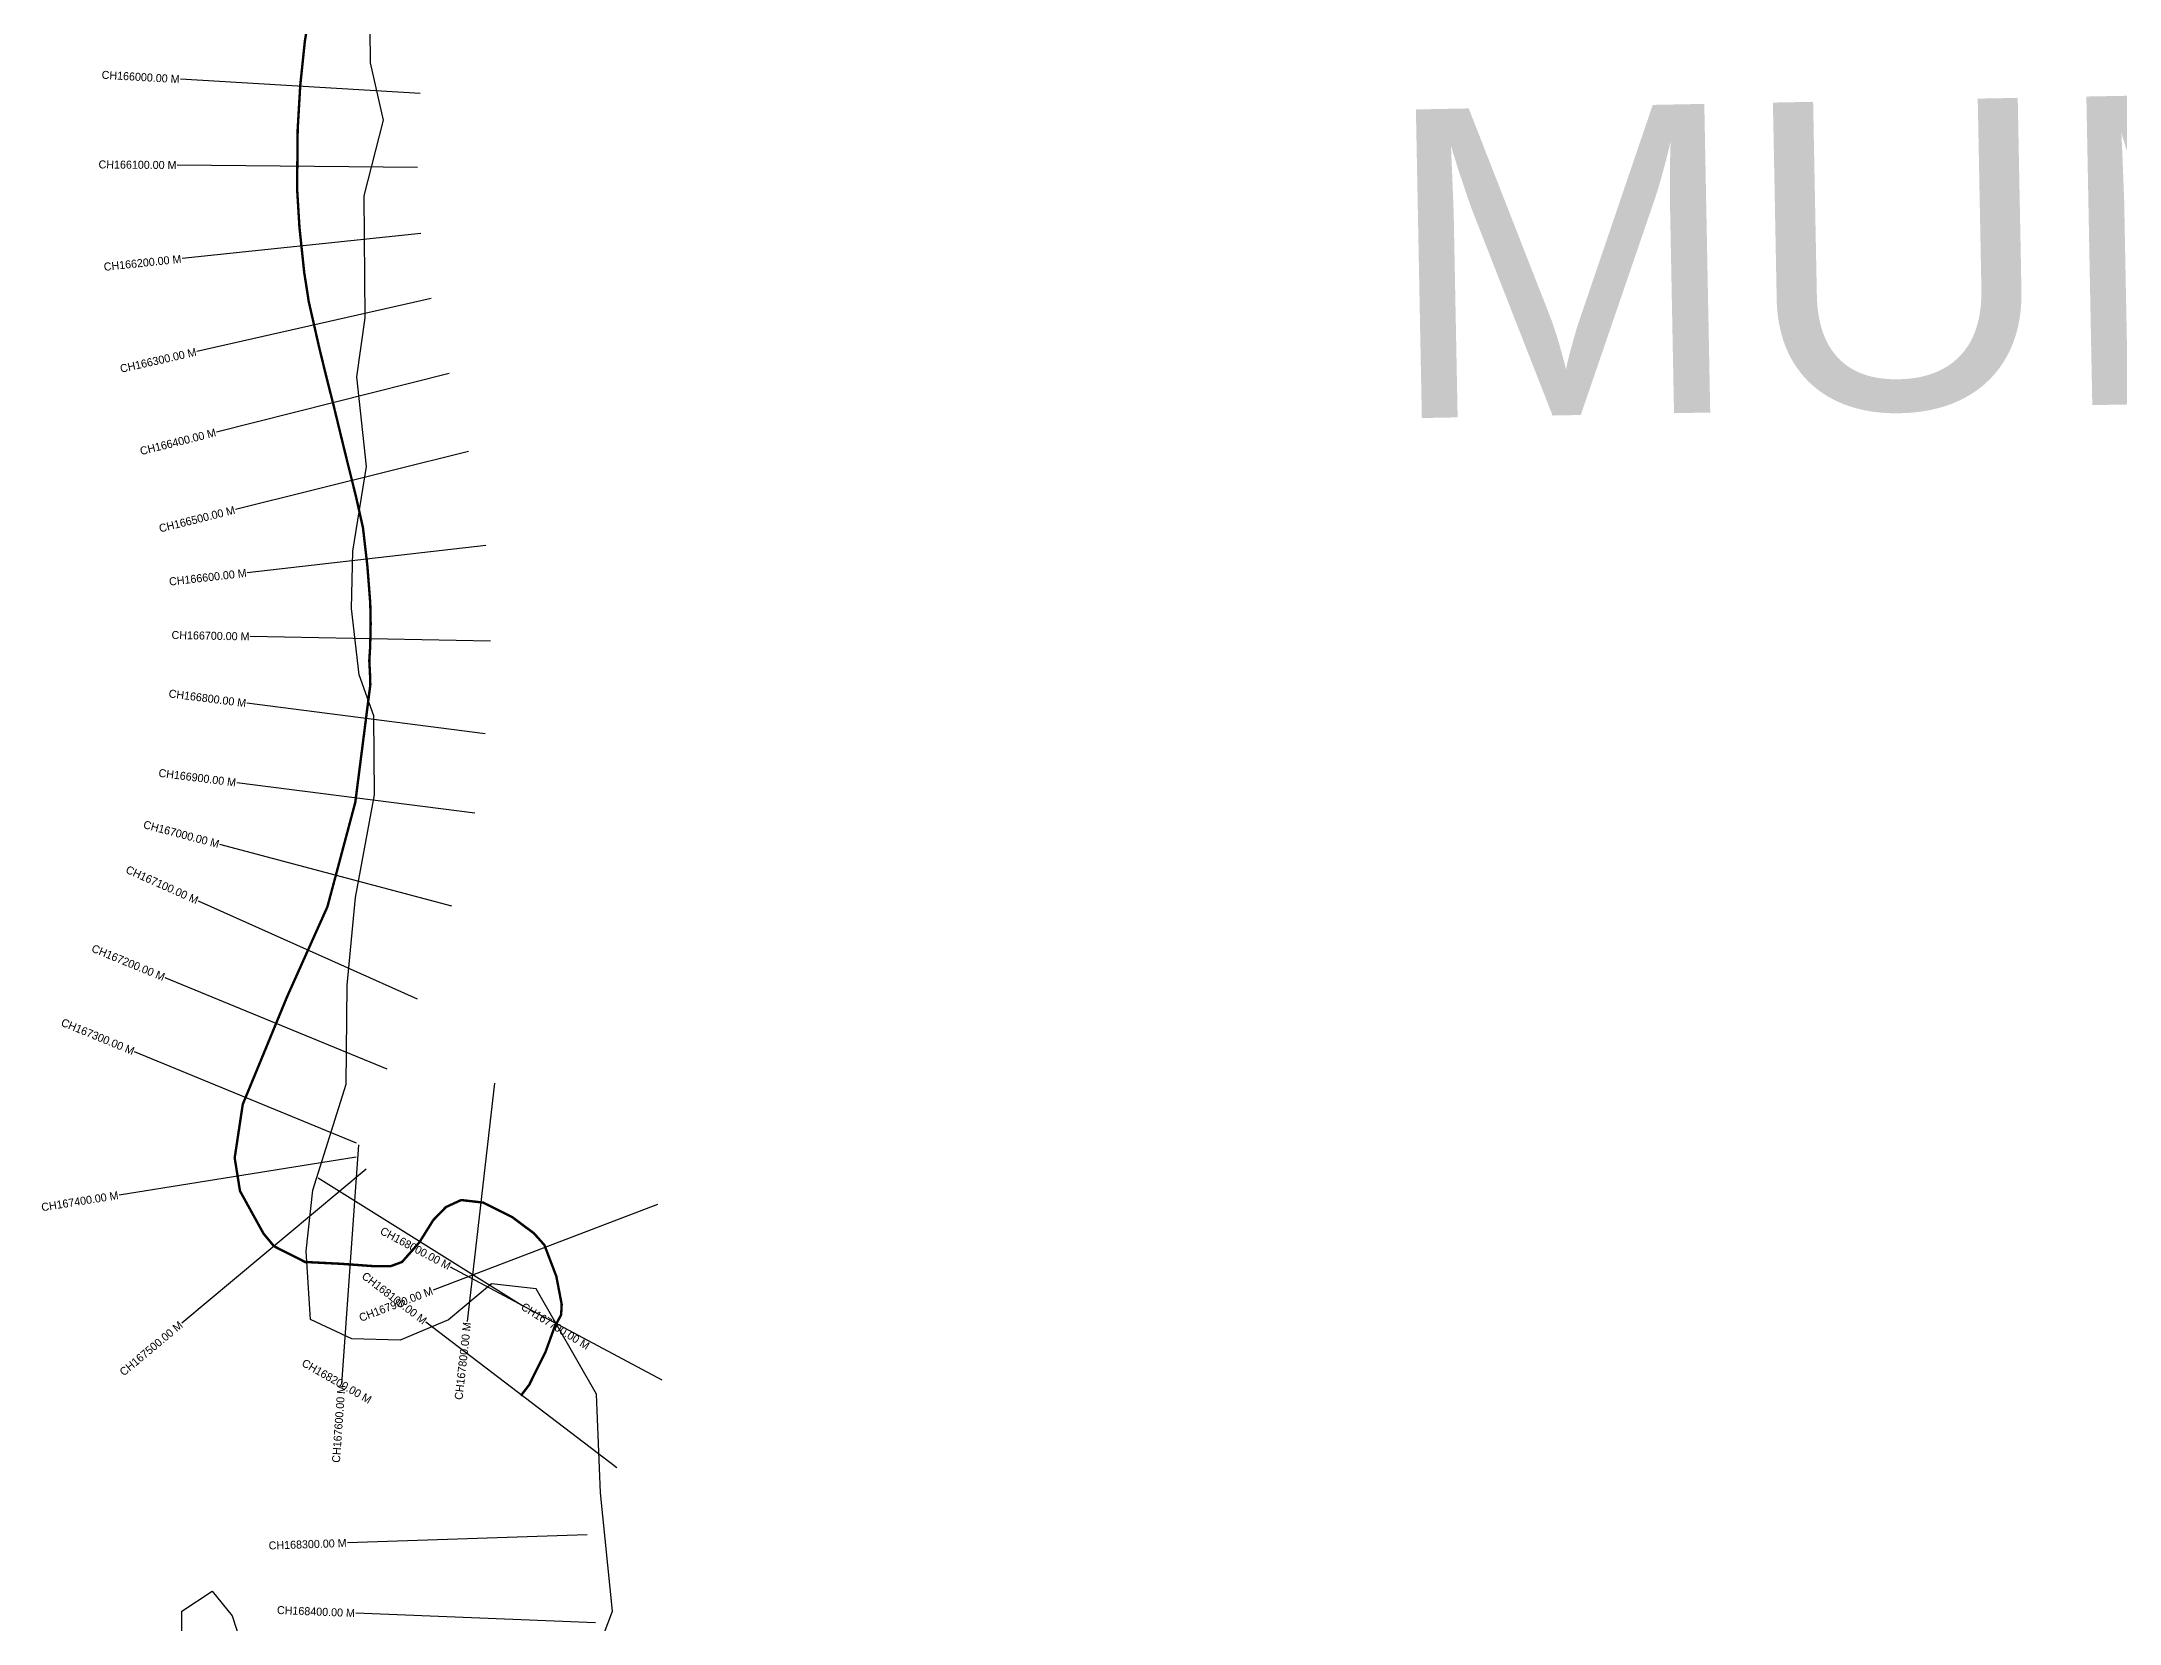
# Model space of a CAD drawing. Header units: metres. Extents: x 267218 to 277461, y 2088854 to 2108025.
# Drawn here: x 269155 to 271751, y 2100373 to 2102350 of the extents above; entities that cross this region are included whole.
import ezdxf
from ezdxf.enums import TextEntityAlignment as Align

# ---------------------------------------------------------------- set-up
doc = ezdxf.new("R2010")
doc.units = ezdxf.units.M
for name, color, linetype in [('ARTIFICIALLY PROTECTED', 4, 'Continuous'), ('CS', 134, 'Continuous'), ('CSMark', 6, 'Continuous'), ('VILLAGE BOUNDRY', 3, 'Continuous'), ('VILLAGE NAME', 250, 'Continuous')]:
    doc.layers.add(name, color=color, linetype=linetype)

msp = doc.modelspace()

# ---------------------------------------------------------------- linework, layer by layer
at = {"layer": 'ARTIFICIALLY PROTECTED', "flags": 128}
msp.add_lwpolyline([(269494.7, 2102414.9, 3, 3, 0), (269483.8, 2102351, 3, 3, 0), (269478, 2102295.4, 3, 3, 0), (269474.8, 2102240.5, 3, 3, 0), (269474.1, 2102166.4, 3, 3, 0), (269477, 2102118.7, 3, 3, 0), (269483, 2102061.5, 3, 3, 0), (269484.7, 2102051, 3, 3, 0), (269486.2, 2102041.3, 3, 3, 0), (269488.6, 2102025.6, 3, 3, 0), (269501.7, 2101968, 3, 3, 0), (269509.7, 2101935.2, 3, 3, 0), (269520.2, 2101893.6, 3, 3, 0), (269534.1, 2101836.3, 3, 3, 0), (269547.4, 2101782.9, 3, 3, 0), (269556.4, 2101742.8, 3, 3, 0), (269561.9, 2101695.1, 3, 3, 0), (269565.5, 2101648.6, 3, 3, 0), (269565.9, 2101630, 3, 3, 0), (269566, 2101622.4, 3, 3, 0), (269565.4, 2101593.9, 3, 3, 0), (269564.3, 2101577, 3, 3, 0), (269565.3, 2101557.5, 3, 3, 0), (269565.6, 2101546.7, 3, 3, 0), (269546.8, 2101399.6, 3, 3, 0), (269512, 2101269.2, 3, 3, 0), (269461.8, 2101157.2, 3, 3, 0), (269406.2, 2101022.3, 3, 3, 0), (269396.1, 2100955.3, 3, 3, 0), (269402.7, 2100914, 3, 3, 0), (269432.1, 2100860.7, 3, 3, 0), (269445.2, 2100844.9, 3, 3, 0), (269484.1, 2100825.2, 3, 3, 0), (269529.5, 2100822.9, 3, 3, 0), (269553, 2100821.2, 3, 3, 0), (269570.7, 2100819.9, 3, 3, 0), (269591.4, 2100820.1, 3, 3, 0), (269605.2, 2100825.2, 3, 3, 0), (269626.8, 2100849.6, 3, 3, 0), (269644.3, 2100877.6, 3, 3, 0), (269660, 2100893.8, 3, 3, 0), (269679.1, 2100902.6, 3, 3, 0), (269706.8, 2100899.4, 3, 3, 0), (269743, 2100881.2, 3, 3, 0), (269770.1, 2100861, 3, 3, 0), (269783.1, 2100846.4, 3, 3, 0), (269798, 2100807.3, 3, 3, 0), (269804.7, 2100772.3, 3, 3, 0), (269804, 2100759.1, 3, 3, 0), (269795.7, 2100743.7, 3, 3, 0), (269784.5, 2100712.8, 3, 3, 0), (269764.1, 2100671.7, 3, 3, 0), (269753.7, 2100658.1, 0, 0, 0)], format="xyseb", dxfattribs=at)
at = {"layer": 'CS'}
for p, q in [((269627.7, 2102285.7), (269328.2, 2102303.3)), ((269624.4, 2102193.2), (269324.4, 2102195.9)), ((269628.7, 2102110.5), (269330.4, 2102079.1)), ((269641.6, 2102029.3), (269349, 2101963)), ((269664.3, 2101935.6), (269373.4, 2101862.3)), ((269688.2, 2101838.2), (269397.1, 2101765.5)), ((269709.9, 2101720.8), (269411.9, 2101686.6)), ((269715.6, 2101600.9), (269415.6, 2101606.9)), ((269708.9, 2101485.3), (269411.4, 2101523.4)), ((269696.3, 2101386.1), (269398.7, 2101424.2)), ((269667.4, 2101269.7), (269377.5, 2101347)), ((269624.6, 2101153.6), (269350.8, 2101276.3)), ((269586.5, 2101066.1), (269309.1, 2101180.4)), ((269548.4, 2100973.6), (269271, 2101087.9)), ((269720.8, 2101048.8), (269686.8, 2100750.8)), ((269547.9, 2100956.1), (269251.6, 2100908.9)), ((269551, 2100971.7), (269529.6, 2100672.5)), ((269560.3, 2100941.1), (269329.9, 2100748.9)), ((269500.4, 2100930.4), (269754.8, 2100771.3)), ((269924.3, 2100896.9), (269644, 2100790)), ((269930.4, 2100677.4), (269665.8, 2100818.9)), ((269873.5, 2100567.8), (269635.1, 2100749.9)), ((269836.7, 2100484.3), (269536.9, 2100474.1)), ((269847, 2100374.3), (269547.3, 2100386.4))]:
    msp.add_line(p, q, dxfattribs=at)
at = {"layer": 'VILLAGE BOUNDRY', "color": 3}
for points in [[(269846.1, 2100330.4, 0), (269868.1, 2100388.8, 0), (269853.4, 2100536.7, 0), (269848, 2100660, 0), (269772.9, 2100791.7, 0), (269716.8, 2100798, 0), (269663.4, 2100752.7, 0), (269603, 2100727.5, 0), (269542.5, 2100729.3, 0), (269490.7, 2100753.5, 0), (269485.6, 2100838.7, 0), (269493.9, 2100915, 0), (269535.5, 2101047.6, 0), (269536.7, 2101171, 0), (269547, 2101280.9, 0), (269570.7, 2101409, 0), (269569.9, 2101507.6, 0), (269551.5, 2101559, 0), (269541.9, 2101641.9, 0), (269543.6, 2101713.6, 0), (269560.7, 2101819.2, 0), (269548.6, 2101931.2, 0), (269559.2, 2102005.3, 0), (269558, 2102157.7, 0), (269581.9, 2102252.1, 0), (269565.6, 2102323.7, 0), (269564.3, 2102491.9, 0)], [(269330.6, 2100303.8, 0), (269330, 2100389, 0), (269367.9, 2100414, 0), (269392.8, 2100382.8, 0), (269425, 2100284.4, 0)]]:
    msp.add_polyline3d(points, dxfattribs=at)

# ---------------------------------------------------------------- texts
at = {"layer": 'CSMark'}
for s, rotation, p in [('CH166000.00 M', 356.6442, (269327.2, 2102303.3)), ('CH166100.00 M', 359.4823, (269323.4, 2102196)), ('CH166200.00 M', 6.0116, (269329.4, 2102079)), ('CH166300.00 M', 12.7633, (269348, 2101962.8)), ('CH166400.00 M', 14.1432, (269372.4, 2101862.1)), ('CH166500.00 M', 14.0206, (269396.2, 2101765.3)), ('CH166600.00 M', 6.558, (269410.9, 2101686.5)), ('CH166700.00 M', 358.8639, (269414.6, 2101606.9)), ('CH166800.00 M', 352.7115, (269410.4, 2101523.5)), ('CH166900.00 M', 352.7115, (269397.7, 2101424.3)), ('CH167000.00 M', 345.063, (269376.5, 2101347.3)), ('CH167100.00 M', 335.8707, (269349.9, 2101276.7)), ('CH167200.00 M', 337.5997, (269308.2, 2101180.8)), ('CH167300.00 M', 337.5997, (269270.1, 2101088.3)), ('CH167400.00 M', 9.0565, (269250.7, 2100908.8)), ('CH168000.00 M', 331.8773, (269665, 2100819.3)), ('CH168100.00 M', 322.6255, (269634.3, 2100750.5)), ('CH167900.00 M', 20.878, (269643.1, 2100789.7)), ('CH167500.00 M', 39.8283, (269329.1, 2100748.3)), ('CH167800.00 M', 83.5049, (269686.7, 2100749.8)), ('CH168200.00 M', 330.2378, (269565.9, 2100652)), ('CH167600.00 M', 85.9087, (269529.5, 2100671.5)), ('CH168300.00 M', 1.9333, (269535.9, 2100474.1)), ('CH168400.00 M', 357.6875, (269546.3, 2100386.4))]:
    msp.add_text(s, height=10, rotation=rotation, dxfattribs=at).set_placement(p, align=Align.MIDDLE_RIGHT)
msp.add_text('CH167700.00 M', height=10, rotation=327.9762, dxfattribs=at).set_placement((269755.6, 2100770.8), align=Align.MIDDLE_LEFT)
at = {"layer": 'VILLAGE NAME', "insert": (270827.9, 2102264.7), "char_height": 385.732, "attachment_point": 1, "rotation": 1.1028}
msp.add_mtext_dynamic_manual_height_columns('{\\fArial|b0|i0|c0|p34;MUMBAI CITY}', width=4300.78, gutter_width=1928.7, heights=[0], dxfattribs=at)

doc.saveas('drawing.dxf')
